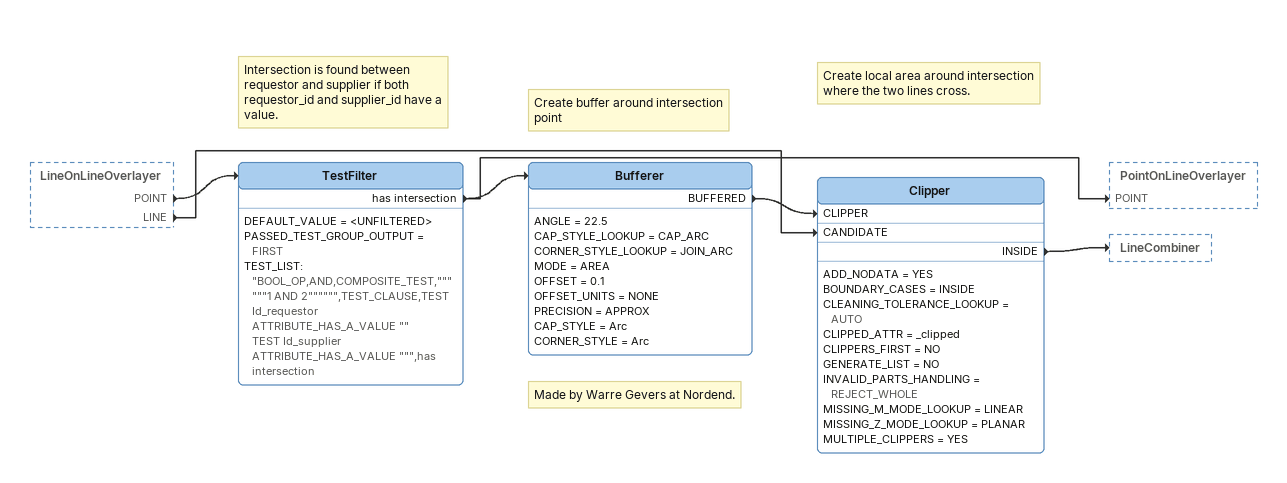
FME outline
LineOnLineOverlayer [outside]
    POINT -> TestFilter
    LINE -> Clipper [CANDIDATE]
Note: Intersection is found between requestor and supplier if both requestor_id and supplier_id have a value.
TestFilter
    DEFAULT_VALUE = <UNFILTERED>
    PASSED_TEST_GROUP_OUTPUT = FIRST
    TEST_LIST:
      "BOOL_OP,AND,COMPOSITE_TEST,""""""1 AND 2"""""",TEST_CLAUSE,TEST Id_requestor ATTRIBUTE_HAS_A_VALUE ""
      TEST Id_supplier ATTRIBUTE_HAS_A_VALUE """,has intersection
    has intersection -> Bufferer
    has intersection -> PointOnLineOverlayer [POINT]
Note: Made by Warre Gevers at Nordend.
Note: Create buffer around intersection point
Bufferer
    ANGLE = 22.5
    CAP_STYLE_LOOKUP = CAP_ARC
    CORNER_STYLE_LOOKUP = JOIN_ARC
    MODE = AREA
    OFFSET = 0.1
    OFFSET_UNITS = NONE
    PRECISION = APPROX
    CAP_STYLE = Arc
    CORNER_STYLE = Arc
    BUFFERED -> Clipper [CLIPPER]
Note: Create local area around intersection where the two lines cross.
Clipper
    ADD_NODATA = YES
    BOUNDARY_CASES = INSIDE
    CLEANING_TOLERANCE_LOOKUP = AUTO
    CLIPPED_ATTR = _clipped
    CLIPPERS_FIRST = NO
    GENERATE_LIST = NO
    INVALID_PARTS_HANDLING = REJECT_WHOLE
    MISSING_M_MODE_LOOKUP = LINEAR
    MISSING_Z_MODE_LOOKUP = PLANAR
    MULTIPLE_CLIPPERS = YES
    INSIDE -> LineCombiner
